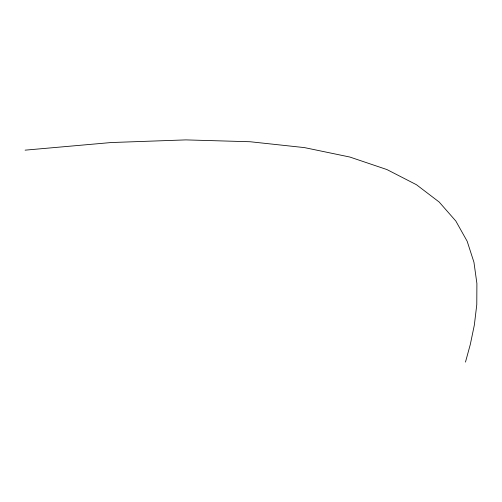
<?xml version="1.0" encoding="UTF-8"?>
<svg xmlns="http://www.w3.org/2000/svg" width="502" height="502" viewBox="0 0 502 502"><rect width="100%" height="100%" fill="white"/><g stroke="black" fill="none" stroke-linecap="round" stroke-linejoin="round"><path stroke-width="0.75" d="M465.473 362.105L470.324 344.366L474.346 325.039L476.787 304.595L476.9 283.505L473.944 262.239L467.167 241.261L455.829 221.037L439.175 202.036L416.459 184.723L386.942 169.569L349.869 157.044L304.501 147.613L250.09 141.74L185.878 139.895L111.13 142.543L25.1 150.154"/></g></svg>
